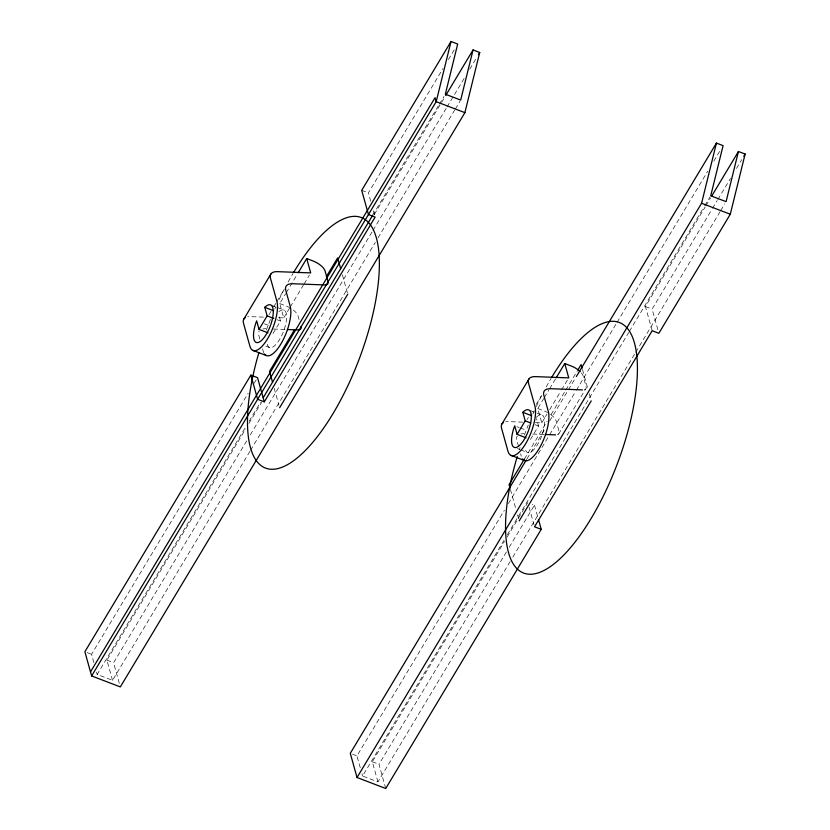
<?xml version="1.0" encoding="UTF-8"?>
<svg xmlns="http://www.w3.org/2000/svg" width="830" height="830" viewBox="0 0 830 830"><rect width="100%" height="100%" fill="white"/><g stroke="black" fill="none" stroke-linecap="round" stroke-linejoin="round"><path stroke-width="0.62" stroke-dasharray="4.15 3.11" d="M269.034 314.663L271.005 311.375M273.641 306.986L276.276 302.597M276.93 301.498L284.171 289.431M278.621 317.693L283.725 317.89L279.72 303.552L285.644 293.675M286.298 292.575L297.493 273.931M273.018 333.463L280.499 321.002L278.787 314.892M283.725 317.89L289.649 308.013M290.303 306.913L303.469 284.97M304.122 283.881L309.393 275.104M93.873 662.599L91.559 654.299L248.201 393.213M254.208 383.211L256.2 379.881M370.709 201.202L368.385 192.902L443.033 68.496M448.366 59.604L454.363 49.613M249.923 451.344L112.527 680.33L97.183 674.458L245.836 426.703M249.166 421.142L260.496 402.26M372.691 215.271L438.665 105.306M439.329 104.196L443.998 96.425M112.527 680.33L106.904 660.182L245.628 428.975M248.959 423.414L261.626 402.291M374.34 214.441L445.036 96.612M119.313 683.287L113.575 662.734L246.967 440.419M250.297 434.858L372.338 231.446M373.012 230.335L446.374 108.056M447.038 106.946L465.049 76.941M469.718 69.16L477.053 56.928M250.587 450.233L375.316 242.36M377.982 237.909L454.674 110.079M455.348 108.969L460.017 101.187M527.081 419.627L528.399 417.438M536.304 404.272L541.565 395.495M535.402 422.615L541.772 422.854L537.767 408.516L543.692 398.649M544.345 397.549L548.962 389.872M549.616 388.772L555.54 378.895M530.453 439.464L538.546 425.977L536.502 418.642M541.772 422.854L547.032 414.077M549.668 409.688L560.862 391.044M561.516 389.944L567.44 380.067M524.404 459.063L547.084 421.277M551.078 414.606L565.085 391.262M565.759 390.152L577.089 371.259M527.019 458.762L545.694 427.637M549.688 420.976L567.699 390.961M568.363 389.851L575.698 377.619M360.262 767.74L356.952 755.881L504.35 510.232M508.344 503.561L549.024 435.75M549.699 434.64L575.709 391.293M576.373 390.183L616.389 323.482M617.053 322.372L707.762 171.198M713.759 161.196L719.766 151.195M558.611 434.08L585.596 389.094M510.17 561.516L377.93 781.912L362.586 776.04L503.976 540.382M507.317 534.821L628.694 332.508M629.368 331.398L704.058 206.898M704.732 205.788L710.065 196.886M377.93 781.912L372.307 761.753L504.536 541.357M507.192 536.927L527.797 502.596M652.183 330.724L645.429 306.54L705.23 206.878M705.894 205.767L710.542 198.017M385.732 788.5L378.978 764.316L506.559 551.67M509.215 547.24L534.468 505.148L532.248 504.298M657.848 329.655L652.1 309.092L711.901 209.43M712.565 208.32L717.213 200.57M717.877 199.459L730.504 178.429M736.48 168.459L741.792 159.599M512.826 557.086L635.106 353.279M635.77 352.169L720.108 211.609M720.772 210.509L724.756 203.869M263.338 317.122L250.587 316.645A22.991 9.4 31 0 0 247.62 316.832M273.475 329.022L284.866 329.448M522.661 422.138L508.645 421.609A22.991 9.4 31 0 0 505.667 421.796M532.787 434.038L544.179 434.464M361.714 190.35L368.385 192.902M645.429 306.54L652.1 309.092M279.72 303.552L286.392 306.104A11.496 4.7 31 0 1 289.566 307.588M271.202 305.201L275.653 306.903M276.764 307.328L284.545 310.316M537.767 408.516L544.439 411.068A11.496 4.7 31 0 1 547.613 412.552M530.36 410.601L542.602 415.28M277.158 319.726L280.499 321.002M535.205 424.701L538.546 425.977M264.448 323.814L268.899 325.516M516.945 426.662L519.165 427.512M520.275 427.938L526.946 430.49M265.932 346.151L269.273 347.428M517.308 448.574L519.538 449.424M520.649 449.85L527.32 452.402M87.109 652.598L91.559 654.299M106.904 660.182L113.575 662.734M352.511 754.18L356.952 755.881M372.307 761.753L378.978 764.316M582.442 369.423L587.848 388.782M589.196 393.617L590.887 399.666M518.553 446.447L516.851 440.346A22.991 9.4 31 0 1 517.215 436.092M520.607 453.782L521.282 456.22M534.468 505.148L537.85 517.246M529.125 507.338L533.991 524.768M510.419 489.472L515.824 508.821M517.515 514.87L518.522 518.491M373.355 210.696L374.859 216.091M342.375 274.813L347.77 294.162M299.08 319.519L298.084 315.981A11.496 4.7 31 0 0 292.596 309.507M274.232 388.367L278.963 405.299M259.821 339.034L258.804 335.372A22.991 9.4 31 0 1 259.157 331.118M262.55 348.808L263.235 351.246A28.739 10.396 -69.1 0 0 263.95 353.134M361.921 773.664L362.586 776.04M96.519 672.092L97.183 674.458M278.942 311.686A20.117 7.283 -69.1 0 1 286.589 318.149A20.117 7.283 -69.1 0 1 277.324 342.811A20.117 7.283 -69.1 0 1 267.032 343.371M262.913 328.919A22.991 9.4 31 0 1 265.89 328.732M266.337 330.122A134.128 48.534 -69.1 0 1 270.653 318.959M274.823 309.061A134.128 48.534 -69.1 0 1 275.788 306.893M279.243 299.391A134.128 48.534 -69.1 0 1 284.41 288.985M288.166 281.941A134.128 48.534 -69.1 0 1 293.063 273.381M519.352 449.736A134.128 48.534 -69.1 0 1 520.088 447.484M524.394 435.086A134.128 48.534 -69.1 0 1 528.254 425.033M532.87 414.035A134.128 48.534 -69.1 0 1 534.323 410.788M536.294 406.493A134.128 48.534 -69.1 0 1 541.928 394.976M546.213 386.915A134.128 48.534 -69.1 0 1 551.11 378.356M536.159 417.417A20.117 7.283 -69.1 0 1 544.677 422.242A20.117 7.283 -69.1 0 1 535.661 447.412A20.117 7.283 -69.1 0 1 525.089 448.335M584.351 389.737A11.496 4.7 31 0 0 586.094 386.583L583.127 375.969A11.496 4.7 31 0 0 580.938 372.431M520.97 433.893A22.991 9.4 31 0 1 523.938 433.706M550.643 414.481A11.496 4.7 31 0 1 556.142 420.955L559.098 431.569A11.496 4.7 31 0 1 557.366 434.723"/><path stroke-width="1.25" d="M473.048 49.925L460.681 100.077L445.337 94.195L457.693 44.052L451.022 41.5L436.186 101.675L91.632 675.942L120.329 686.918L464.883 112.652L479.719 52.487L473.048 49.925L445.7 95.502M357.035 777.513L701.589 203.257L716.425 143.082L723.096 145.634L710.729 195.776L726.084 201.659L738.441 151.506L745.122 154.058L730.286 214.233L658.854 333.276L652.183 330.724L534.551 526.791L541.222 529.343L385.732 788.5L357.035 777.513L350.281 753.329L526.355 459.872M243.864 319.031L270.85 274.045M267.955 332.799L259.053 329.396L267.146 315.898L264.76 307.339L273.661 310.752M298.146 272.831L306.706 258.566L313.377 261.118A11.496 4.7 31 0 1 325.08 270.995L328.037 281.619A11.496 4.7 31 0 1 324.499 284.939L292.876 283.746A22.991 9.4 31 0 0 285.79 290.396L290.22 306.27A28.739 10.396 -69.1 0 1 282.335 341.441A28.739 10.396 -69.1 0 1 264.407 353.902M250.868 375.108L257.622 399.292L264.293 401.845L257.539 377.66L250.868 375.108L84.878 651.747L91.632 675.942M451.022 41.5L361.714 190.35L368.468 214.545L375.139 217.097L264.293 401.845M294.65 329.541L269.511 371.435L272.551 382.319M326.398 276.618L337.644 257.881L340.684 268.764M90.511 671.906L435.065 97.639L436.186 101.675L464.883 112.652M263.162 397.819L372.691 215.271M478.381 54.707L479.719 52.487M279.637 407.717L347.77 294.162M501.911 423.995L528.907 379.02M526.002 437.763L517.1 434.36L525.203 420.862L522.817 412.313L531.708 415.716M556.193 377.795L564.753 363.54L571.424 366.092A11.496 4.7 31 0 1 580.222 371.684M524.404 459.063L509.07 484.627L510.087 488.258M577.763 370.149L581.093 364.588L582.11 368.219M576.373 376.509L716.425 143.082M711.87 195.797L738.441 151.506M519.196 520.908L591.219 400.869M743.794 156.279L745.122 154.058M287.388 329.541L297.514 329.925A11.496 4.7 31 0 0 301.051 326.605M582.546 389.913L550.923 388.72A22.991 9.4 31 0 0 543.837 395.36L548.277 411.234A28.739 10.396 -69.1 0 1 540.392 446.416A28.739 10.396 -69.1 0 1 522.454 458.876M545.445 434.505L555.561 434.889M701.589 203.257L730.286 214.233M267.146 315.898L273.827 318.45M525.203 420.862L530.764 422.999M252.776 350.343L266.119 355.458M510.824 455.317L524.166 460.422M564.753 363.54L568.758 377.878L535.63 376.633A22.991 9.4 31 0 0 528.544 383.273L534.925 406.129A28.739 10.396 -69.1 0 1 525.649 443.739A28.739 10.396 -69.1 0 1 507.939 451.115L501.559 428.249A22.991 9.4 31 0 1 503.395 422.605M517.1 434.36L514.714 425.811A20.117 7.283 -69.1 0 0 515.876 447.526A20.117 7.283 -69.1 0 0 530.671 422.875A20.117 7.283 -69.1 0 0 522.817 412.313M538.525 519.663L541.222 529.343M306.706 258.566L310.711 272.904L277.583 271.659A22.991 9.4 31 0 0 270.497 278.299L276.878 301.166A28.739 10.396 -69.1 0 1 267.602 338.775A28.739 10.396 -69.1 0 1 249.892 346.141L243.512 323.285A22.991 9.4 31 0 1 245.348 317.641M259.053 329.396L256.667 320.837A20.117 7.283 -69.1 0 0 257.829 342.562A20.117 7.283 -69.1 0 0 272.613 317.911A20.117 7.283 -69.1 0 0 264.76 307.339M293.706 272.313A134.128 48.534 -69.1 0 1 379.383 263.484A134.128 48.534 -69.1 0 1 294.038 460.401A134.128 48.534 -69.1 0 1 258.877 352.657M551.753 377.276A134.128 48.534 -69.1 0 1 637.43 368.748A134.128 48.534 -69.1 0 1 551.711 565.645A134.128 48.534 -69.1 0 1 517.266 456.5"/></g></svg>
